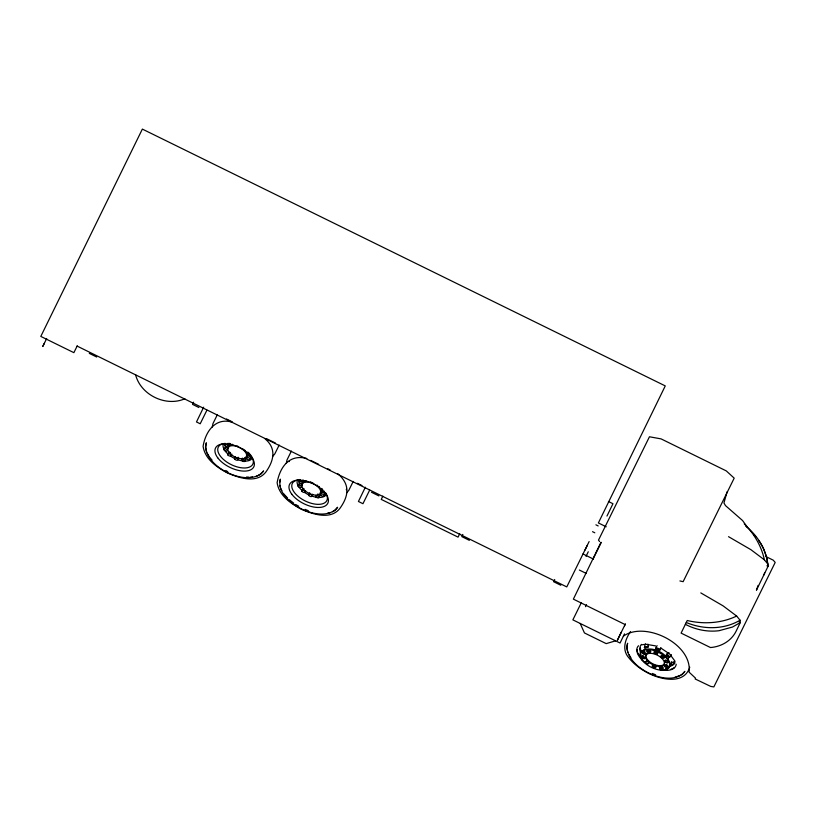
<?xml version="1.0" encoding="UTF-8"?>
<svg xmlns="http://www.w3.org/2000/svg" width="816" height="816" viewBox="0 0 816 816"><rect width="100%" height="100%" fill="white"/><g stroke="black" fill="none" stroke-linecap="round" stroke-linejoin="round"><path stroke-width="1.22" d="M212.262 427.064L212.976 423.565L217.342 414.712M279.704 482.389L280.367 479.155C274.278 501.973 323.32 526.177 337.62 507.266L334.784 510.622L332.489 511.714M286.294 463.427L287.008 459.928L291.383 451.075M666.04 669.079L669.793 666.284C670.752 653.912 650.026 643.681 640.835 652.066L640.958 656.768M671.456 661.654L669.793 666.284M727.148 491.701L723.945 502.972L725.485 505.604L742.58 520.557L747.242 526.993M671.395 654.575C670.334 660.348 663.724 655.054 668.967 652.576M660.868 647.843C660.134 652.78 653.422 648.822 657.145 645.691M758.084 585.409L756.432 590.223L768.029 566.345L766.693 557.45L763.541 548.75A52.459 44.921 25.9 0 0 758.676 540.549M44.329 343.261L42.779 346.463L46.685 338.528M193.606 402.186L192.545 404.389L198.9 407.51M203.663 407.174L196.483 421.954L200.206 423.779L206.917 410.173M365.354 487.223L358.428 501.483L362.957 503.707L369.658 490.11M382.837 496.108L381.245 499.402L458.062 537.132L459.745 533.725M462.845 534.419L461.785 536.622L469.363 540.335M554.707 579.533L553.636 581.726L560.816 585.256M584.97 550.147L587.265 545.414M586.041 556.359L588.265 551.769M606.961 516.069L612.959 503.717L608.41 501.493M600.994 542.252L573.373 599.138L625.076 624.536L617.345 640.346L621.272 632.237M592.967 559.358L595.037 555.094M585.511 606.686L586.5 604.656M624.495 625.831L625.484 623.801M77.234 345.862L73.879 352.665L40.8 336.416L142.361 129.091L665.264 385.907L598.383 522.944L606.217 526.789M279.164 445.077L274.788 453.931L272.493 456.644M289.007 461.642L289.292 461.05M346.259 489.763L346.545 489.172M353.195 481.43L348.83 490.294L346.535 493.007M589.132 541.569L566.773 586.918L77.081 346.076M595.598 553.962L601.188 542.63M581.288 602.769L572.873 619.864L620.048 643.028L624.495 633.899M630.554 631.533C625.097 639.367 621.639 649.934 628.891 657.869C634.124 664.489 641.039 669.446 648.475 673.292C661.062 679.606 684.145 685.001 689.765 667.182M644.599 649.271L645.803 646.813L647.843 646.537M655.085 650.097L656.299 647.639L660.164 649.23L658.961 651.678M665.713 656.237L666.917 653.789L669.344 656.452L668.131 658.9M645.476 643.957C642.437 648.659 649.332 649.261 647.955 644.14M682.033 674.71L684.869 671.354C670.609 690.305 621.466 666.06 627.616 643.232L626.729 647.547L627.851 652.525M668.987 667.019L667.896 667.886M623.373 636.164C644.956 620.69 692.468 643.712 689.102 672.16L695.548 678.188L695.171 678.973L710.726 686.419L713.857 686.909L775.2 562.418L773.231 560.164L765.949 556.583M256.153 476.432L260.743 474.269L263.588 470.903C249.288 489.814 200.236 465.61 206.336 442.792L205.448 447.107L206.57 452.084M644.252 647.547L645.803 646.813M680.881 675.25L675.026 677.209M184.855 398.759C165.76 407.194 140.505 394.832 135.527 374.534M615.601 640.846L606.186 643.62L584.45 632.951L580.176 623.455M665.499 668.855L666.06 668.702M250.114 477.268L252.532 476.932M327.767 513.131L330.184 512.795M641.774 644.803L645.813 644.252L655.636 645.895M231.693 422.035C215.169 417.466 205.469 431.725 203.092 446.332C204.928 459.051 216.689 467.17 227.185 472.852C238.711 477.87 256.632 483.949 265.863 472.025C273.87 460.805 276.716 448.586 265.169 438.926M306.816 458.48C289.425 453.859 279.929 466.925 277.124 482.684C278.96 495.414 290.731 503.533 301.226 509.215C312.742 514.233 330.664 520.312 339.905 508.388C349.044 495.679 350.156 484.123 337.732 473.657M246.575 476.993L248.931 477.176M679.912 580.941L683.135 581.675L734.186 478.145L726.281 470.903L661.082 438.886L649.454 436.774L598.495 540.11L599.566 541.549M305.082 509.368L308.356 510.714M652.331 673.455L655.605 674.801M766.907 565.794L768.029 566.345L767.795 563.968A58.915 50.449 25.9 0 0 745.793 526.147M595.915 524.821L598.199 525.943M592.528 531.675L594.813 532.797M739.174 622.027L740.296 622.577L736.032 631.36A36.995 31.671 25.9 0 1 710.491 647.547L681.105 633.114L687.225 620.507A73.858 63.24 25.9 0 0 736.654 616.06L740.061 620.201L740.296 622.577L732.462 627.045L718.947 630.727A51.469 44.074 25.9 0 1 685.369 624.332M582.971 553.942L593.242 558.991M579.34 570.027L586.194 573.393M226.481 419.016L232.172 421.811M266.322 438.58L275.431 443.057M310.723 460.387L318.689 464.304M327.797 468.772L330.072 469.894M357.388 483.307L361.947 485.54M89.301 353.379L96.727 357.031M371.474 492.262L378.889 495.904M660.756 647.996L669.681 654.024L674.934 661.093M295.657 504.482L298.727 506.257M225.716 470.485L227.766 471.668M728.525 536.673L750.853 549.647L764.388 559.827L767.795 563.968M700.801 592.906L723.119 605.88L736.654 616.06M289.333 499.708L293.75 503.186M283.662 493.751L287.65 498.137M209.63 457.388L212.017 460.02M641.468 657.655L642.498 659.45M629.075 654.646L630.911 657.829M280.602 488.447L281.826 490.569M207.182 453.145L209.018 456.328M279.929 485.459L280.378 487.448M674.098 667.723A21.328 11.016 26.3 0 1 671.017 669.171M666.978 669.732A21.328 11.016 26.3 0 1 664.683 669.661M639.285 655.544A21.328 11.016 26.3 0 1 637.857 652.882M637.459 651.739A21.328 11.016 26.3 0 1 637.112 649.556M676.219 664.255A21.328 11.016 26.3 0 1 659.92 669.599M646.925 663.867A21.328 11.016 26.3 0 1 638.51 645.742M675.026 662.755A19.258 9.945 26.3 0 1 670.538 666.091M640.591 651.392A19.258 9.945 26.3 0 1 641.468 644.354M645.466 647.496A16.136 8.333 26.3 0 1 648.526 647.078M655.962 648.322A16.136 8.333 26.3 0 1 659.828 649.913M666.58 654.473A16.136 8.333 26.3 0 1 669.008 657.135M664.479 663.673A10.21 5.273 26.3 0 1 651.841 663.296A10.21 5.273 26.3 0 1 647.057 653.606M664.703 657.145A1.887 0.969 26.3 0 1 662.806 657.288A1.887 0.969 26.3 0 1 661.266 655.738M657.625 652.249A1.887 0.969 26.3 0 1 656.38 653.402A1.887 0.969 26.3 0 1 654.442 651.454M656.982 651.647A1.887 0.969 26.3 0 1 657.339 651.933M650.23 650.638A1.887 0.969 26.3 0 1 650.372 652.106A1.887 0.969 26.3 0 1 648.047 651.515A1.887 0.969 26.3 0 1 647.496 649.954M646.303 653.269A1.887 0.969 26.3 0 1 643.916 653.453A1.887 0.969 26.3 0 1 643.304 651.545M644.079 651.525A1.887 0.969 26.3 0 1 644.987 651.821M645.497 657.421A1.887 0.969 26.3 0 1 643.936 657.951A1.887 0.969 26.3 0 1 642.049 656.462A1.887 0.969 26.3 0 1 643.283 655.676M662.929 668.335A1.887 0.969 26.3 0 1 660.552 667.937A1.887 0.969 26.3 0 1 659.879 666.284A1.887 0.969 26.3 0 1 662.255 666.682M662.623 666.968A1.887 0.969 26.3 0 1 663.082 667.59M655.972 666.264A1.887 0.969 26.3 0 1 654.544 667.111A1.887 0.969 26.3 0 1 652.545 665.407M655.136 665.346A1.887 0.969 26.3 0 1 655.789 665.948M668.161 661.225A1.887 0.969 26.3 0 1 667.427 662.459A1.887 0.969 26.3 0 1 665.04 661.082A1.887 0.969 26.3 0 1 666.193 660.083M667.519 660.623A1.887 0.969 26.3 0 1 667.876 660.919M667.978 666.437A1.887 0.969 26.3 0 1 665.642 666.366A1.887 0.969 26.3 0 1 664.765 664.571M666.264 664.54A1.887 0.969 26.3 0 1 667.131 664.969M667.784 665.57A1.887 0.969 26.3 0 1 667.967 665.887M764.694 572.761A37.893 32.446 25.9 0 1 763.766 575.127M744.253 523.852A73.858 63.24 25.9 0 1 764.388 559.827M740.061 620.201A58.915 50.449 25.9 0 1 686.256 622.496M754.015 534.919A52.459 44.921 25.9 0 1 755.667 536.734M325.615 492.772A19.258 9.945 26.3 0 1 319.168 504.339A19.258 9.945 26.3 0 1 295.769 494.129A19.258 9.945 26.3 0 1 296.779 480.196M297.911 479.941A19.258 9.945 26.3 0 1 300.431 479.696M326.471 494.251A16.136 8.333 26.3 0 1 312.222 496.22M308.346 494.639A16.136 8.333 26.3 0 1 304.725 492.538M301.594 490.079A16.136 8.333 26.3 0 1 297.503 480.032M298.931 484.847A1.887 0.969 26.3 0 1 300.176 483.684A1.887 0.969 26.3 0 1 302.124 485.642M321.28 493.282A1.887 0.969 26.3 0 1 323.156 492.589A1.887 0.969 26.3 0 1 324.482 494.598M302.542 484.021A10.21 5.273 26.3 0 1 305.204 480.869M321.076 488.662A10.21 5.273 26.3 0 1 321.433 490.263M321.147 491.64A10.21 5.273 26.3 0 1 320.239 492.711M317.597 494.098A1.887 0.969 26.3 0 1 319.576 495.241A1.887 0.969 26.3 0 1 319.331 496.424M305.623 490.855A1.887 0.969 26.3 0 1 304.572 491.008M302.359 489.253A1.887 0.969 26.3 0 1 304.072 488.774M312.64 494.221A1.887 0.969 26.3 0 1 312.212 495.098M309.468 493.976A1.887 0.969 26.3 0 1 309.713 492.793M302.44 480.318A1.887 0.969 26.3 0 1 302.481 481.817M300.023 481.001A1.887 0.969 26.3 0 1 299.982 479.502M321.943 489.039A1.887 0.969 26.3 0 1 321.698 488.437M319.444 486.897A1.887 0.969 26.3 0 1 318.995 486.785M318.546 486.601A1.887 0.969 26.3 0 1 317.23 485.153M312.987 482.899A1.887 0.969 26.3 0 1 312.12 482.756M311.243 482.317A1.887 0.969 26.3 0 1 310.59 481.726M306.724 480.961A1.887 0.969 26.3 0 1 305.235 481.511A1.887 0.969 26.3 0 1 303.297 480.104M324.421 491.283A1.887 0.969 26.3 0 1 322.453 491.405A1.887 0.969 26.3 0 1 320.994 489.794A1.887 0.969 26.3 0 1 322.697 489.396M247.952 452.156A19.258 9.945 26.3 0 1 247.595 467.67A19.258 9.945 26.3 0 1 221.738 457.766A19.258 9.945 26.3 0 1 225.094 443.404M228.47 443.394A19.258 9.945 26.3 0 1 230.663 443.669M252.43 457.888A16.136 8.333 26.3 0 1 238.18 459.857M234.314 458.276A16.136 8.333 26.3 0 1 230.683 456.175M227.562 453.716A16.136 8.333 26.3 0 1 223.472 443.669M224.9 448.484A1.887 0.969 26.3 0 1 225.706 447.25A1.887 0.969 26.3 0 1 228.072 448.729M247.432 457.235A1.887 0.969 26.3 0 1 247.901 456.011A1.887 0.969 26.3 0 1 250.237 456.97A1.887 0.969 26.3 0 1 250.175 458.357M228.5 447.658A10.21 5.273 26.3 0 1 231.163 444.506M247.044 452.309A10.21 5.273 26.3 0 1 246.208 456.358M228.388 453.186A1.887 0.969 26.3 0 1 229.582 452.299M230.03 452.411A1.887 0.969 26.3 0 1 230.489 452.594M231.805 454.043A1.887 0.969 26.3 0 1 231.754 454.298M238.139 457.235A1.887 0.969 26.3 0 1 237.823 458.786M235.426 457.613A1.887 0.969 26.3 0 1 235.406 456.552M227.623 443.425A1.887 0.969 26.3 0 1 228.919 444.73A1.887 0.969 26.3 0 1 228.092 445.505M225.695 444.332A1.887 0.969 26.3 0 1 225.502 443.465M244.463 458.031A1.887 0.969 26.3 0 1 245.29 460.071M242.301 458.337A1.887 0.969 26.3 0 1 242.352 458.082M245.412 450.534A1.887 0.969 26.3 0 1 243.26 449.086M238.078 446.393A1.887 0.969 26.3 0 1 237.201 445.964M232.621 444.312A1.887 0.969 26.3 0 1 231.193 445.159A1.887 0.969 26.3 0 1 229.194 443.455M250.379 454.93A1.887 0.969 26.3 0 1 248.421 455.042A1.887 0.969 26.3 0 1 246.952 453.431A1.887 0.969 26.3 0 1 248.666 453.033M640.672 650.26C640.162 657.92 639.989 642.498 640.672 650.26M674.679 661.613C671.272 668.569 668.294 662.623 674.679 661.613M647.18 651.698A1.887 0.969 26.3 0 0 650.199 652.698A1.887 0.969 26.3 0 0 648.649 650.607A1.887 0.969 26.3 0 0 647.18 651.698M642.161 660.134A16.136 8.333 26.3 0 0 668.018 668.681A16.136 8.333 26.3 0 0 654.748 650.78A16.136 8.333 26.3 0 0 642.161 660.134M641.927 657.574A1.887 0.969 26.3 0 0 644.946 658.563A1.887 0.969 26.3 0 0 643.396 656.482A1.887 0.969 26.3 0 0 641.927 657.574M664.448 666.325A1.887 0.969 26.3 0 0 667.468 667.325A1.887 0.969 26.3 0 0 665.917 665.234A1.887 0.969 26.3 0 0 664.448 666.325M646.864 660.042A10.21 5.273 26.3 0 0 663.235 665.438A10.21 5.273 26.3 0 0 654.83 654.116A10.21 5.273 26.3 0 0 646.864 660.042M645.589 662.592A1.887 0.969 26.3 0 0 648.608 663.581A1.887 0.969 26.3 0 0 647.057 661.501A1.887 0.969 26.3 0 0 645.589 662.592M661.174 657.033A1.887 0.969 26.3 0 0 664.193 658.033A1.887 0.969 26.3 0 0 662.643 655.942A1.887 0.969 26.3 0 0 661.174 657.033M654.289 653.004A1.887 0.969 26.3 0 0 657.308 654.004A1.887 0.969 26.3 0 0 655.758 651.913A1.887 0.969 26.3 0 0 654.289 653.004M659.573 668.029A1.887 0.969 26.3 0 0 662.592 669.028A1.887 0.969 26.3 0 0 661.042 666.937A1.887 0.969 26.3 0 0 659.573 668.029M652.453 666.703A1.887 0.969 26.3 0 0 655.472 667.702A1.887 0.969 26.3 0 0 653.922 665.611A1.887 0.969 26.3 0 0 652.453 666.703M642.722 653.422A1.887 0.969 26.3 0 0 645.742 654.422A1.887 0.969 26.3 0 0 644.191 652.331A1.887 0.969 26.3 0 0 642.722 653.422M664.938 661.766A1.887 0.969 26.3 0 0 667.957 662.765A1.887 0.969 26.3 0 0 666.407 660.674A1.887 0.969 26.3 0 0 664.938 661.766M291.761 494.159A21.328 11.016 26.3 0 0 325.951 505.451A21.328 11.016 26.3 0 0 308.397 481.797A21.328 11.016 26.3 0 0 291.761 494.159M303.164 488.753A10.21 5.273 26.3 0 0 319.525 494.159A10.21 5.273 26.3 0 0 311.131 482.837A10.21 5.273 26.3 0 0 303.164 488.753M299.023 482.144A1.887 0.969 26.3 0 0 302.042 483.133A1.887 0.969 26.3 0 0 300.492 481.052A1.887 0.969 26.3 0 0 299.023 482.144M298.217 486.295A1.887 0.969 26.3 0 0 301.237 487.285A1.887 0.969 26.3 0 0 299.686 485.194A1.887 0.969 26.3 0 0 298.217 486.295M301.889 491.303A1.887 0.969 26.3 0 0 304.909 492.303A1.887 0.969 26.3 0 0 303.358 490.212A1.887 0.969 26.3 0 0 301.889 491.303M315.863 496.75A1.887 0.969 26.3 0 0 318.883 497.75A1.887 0.969 26.3 0 0 317.332 495.659A1.887 0.969 26.3 0 0 315.863 496.75M308.754 495.424A1.887 0.969 26.3 0 0 311.773 496.424A1.887 0.969 26.3 0 0 310.223 494.333A1.887 0.969 26.3 0 0 308.754 495.424M320.749 495.047A1.887 0.969 26.3 0 0 323.768 496.046A1.887 0.969 26.3 0 0 322.218 493.955A1.887 0.969 26.3 0 0 320.749 495.047M217.729 457.796A21.328 11.016 26.3 0 0 251.909 469.088A21.328 11.016 26.3 0 0 234.355 445.434A21.328 11.016 26.3 0 0 217.729 457.796M229.133 452.401A10.21 5.273 26.3 0 0 245.494 457.796A10.21 5.273 26.3 0 0 237.089 446.474A10.21 5.273 26.3 0 0 229.133 452.401M224.981 445.781A1.887 0.969 26.3 0 0 228.001 446.78A1.887 0.969 26.3 0 0 226.45 444.689A1.887 0.969 26.3 0 0 224.981 445.781M224.186 449.932A1.887 0.969 26.3 0 0 227.205 450.922A1.887 0.969 26.3 0 0 225.655 448.841A1.887 0.969 26.3 0 0 224.186 449.932M227.858 454.951A1.887 0.969 26.3 0 0 230.867 455.94A1.887 0.969 26.3 0 0 229.327 453.859A1.887 0.969 26.3 0 0 227.858 454.951M241.832 460.387A1.887 0.969 26.3 0 0 244.851 461.387A1.887 0.969 26.3 0 0 243.301 459.296A1.887 0.969 26.3 0 0 241.832 460.387M234.722 459.061A1.887 0.969 26.3 0 0 237.742 460.061A1.887 0.969 26.3 0 0 236.191 457.97A1.887 0.969 26.3 0 0 234.722 459.061M246.718 458.684A1.887 0.969 26.3 0 0 249.737 459.683A1.887 0.969 26.3 0 0 248.186 457.592A1.887 0.969 26.3 0 0 246.718 458.684"/></g></svg>
